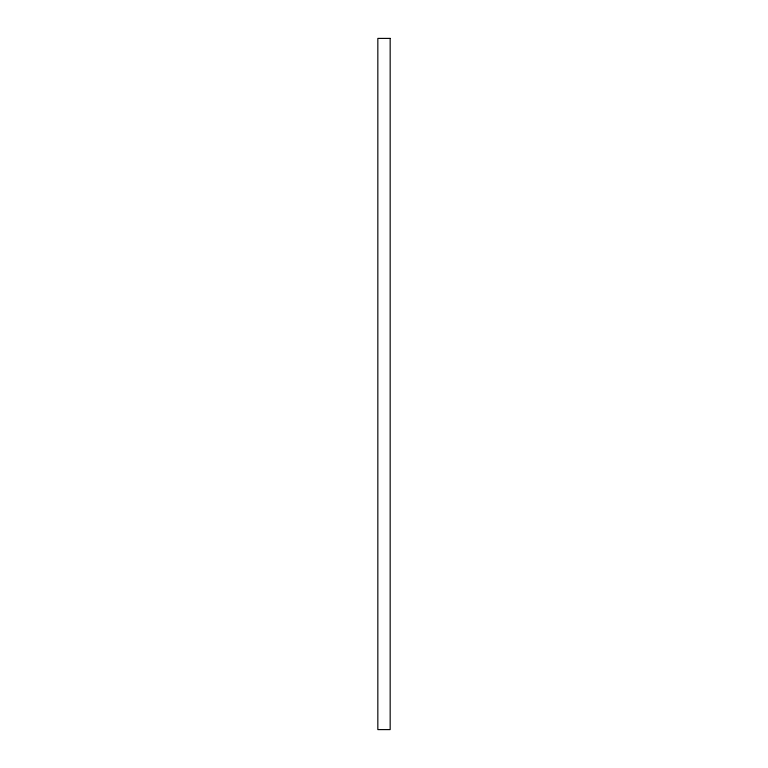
<?xml version="1.0" encoding="UTF-8"?>
<svg xmlns="http://www.w3.org/2000/svg" width="768" height="768" viewBox="0 0 768 768"><rect width="100%" height="100%" fill="white"/><g stroke="black" fill="none" stroke-linecap="round" stroke-linejoin="round"><path stroke-width="1.15" d="M390.163 38.4L377.837 38.4L377.837 729.6L390.163 729.6L390.163 38.4"/></g></svg>
